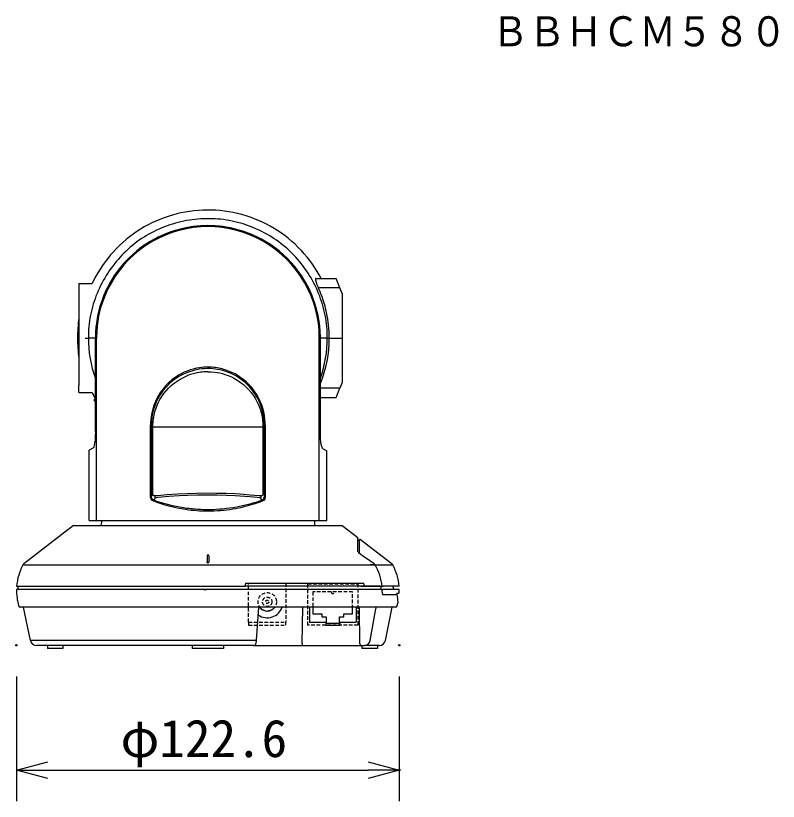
# Model space of a CAD drawing. Units: millimetres, scale not verified. Extents: x -63 to 63, y -57 to 58.
# Drawn here: x 13.7 to 62.6, y -1.2 to 49.2 of the extents above; entities that cross this region are included whole.
import ezdxf
from ezdxf.enums import TextEntityAlignment as Align

# ---------------------------------------------------------------- set-up
doc = ezdxf.new("R2010")
doc.units = ezdxf.units.MM
doc.header["$LTSCALE"] = 0.191002
doc.header["$PDMODE"] = 32
doc.header["$PDSIZE"] = 0.0955
doc.linetypes.add('DASHED1', pattern=[1.8, 1.2, -0.6])
doc.linetypes.add('LONG_DASHED2', pattern=[13, 12, -1])
for name, color, linetype in [('0-0_GAIKEI', 1, 'Continuous'), ('0-1_TOUROKU', 3, 'Continuous'), ('0-2_MOJI1', 2, 'Continuous')]:
    doc.layers.add(name, color=color, linetype=linetype)
doc.styles.add('ＭＳ ゴシック', font='')
doc.styles.get('ＭＳ ゴシック').set_extended_font_data('MS Gothic')

# ---------------------------------------------------------------- blocks, each defined once
blk = doc.blocks.new('_OPEN30')
at = {"layer": '0-2_MOJI1', "color": 7}
blk.add_line((0, 0), (-1, 0), dxfattribs=at)
blk.add_lwpolyline([(-1, 0.26795), (0, 0), (-1, -0.26795)], dxfattribs=at)

msp = doc.modelspace()

# ---------------------------------------------------------------- linework, layer by layer
at = {"layer": '0-0_GAIKEI'}
for p, q in [((32.9685, 32.3304), (33.3078, 32.33)), ((34.5099, 31.7304), (33.1275, 31.7304)), ((18.2002, 28.5104), (18.4068, 28.5104)), ((18.2002, 28.5104), (18.4068, 28.5104)), ((18.8524, 28.5104), (18.4068, 28.5104)), ((18.8524, 28.5104), (18.4068, 28.5104)), ((18.8524, 28.5104), (18.8535, 28.5104)), ((18.8524, 24.5925), (18.8524, 28.5104)), ((18.8535, 28.5104), (18.9189, 28.5104)), ((18.9189, 16.8104), (18.9189, 28.5104)), ((33.1905, 16.8104), (33.1905, 28.5104)), ((33.1905, 28.5104), (33.2559, 28.5104)), ((33.2559, 28.5104), (33.2569, 28.5104)), ((33.2559, 24.6904), (33.2559, 28.5104)), ((33.7025, 28.5104), (33.2569, 28.5104)), ((33.7025, 28.5104), (33.2569, 28.5104)), ((33.7025, 28.5104), (33.8278, 28.5104)), ((33.8278, 28.5104), (34.6547, 28.5104)), ((34.5099, 25.2904), (33.2569, 25.2904)), ((22.3802, 18.3003), (22.3802, 22.9304)), ((22.4344, 22.9303), (22.4351, 18.3704)), ((22.4344, 22.8303), (22.5316, 22.8303)), ((22.5316, 22.8303), (22.5317, 22.8549)), ((22.5316, 22.8304), (29.6744, 22.8315)), ((22.5338, 18.4852), (22.5316, 22.8303)), ((29.6751, 18.3717), (29.6744, 22.9315)), ((29.7291, 22.9304), (29.7291, 18.3003)), ((22.4346, 21.7467), (22.4147, 21.7467)), ((22.4351, 18.3704), (22.4806, 18.484)), ((22.4806, 18.484), (22.5339, 18.4852)), ((22.5339, 18.4811), (22.5337, 18.4852)), ((22.6057, 18.1264), (22.6825, 18.2641)), ((29.3845, 18.0856), (29.5023, 18.1267)), ((29.5023, 18.1267), (29.4268, 18.2653)), ((29.5765, 18.4862), (29.6298, 18.4863)), ((29.6298, 18.4863), (29.6751, 18.3717)), ((19.2307, 16.8104), (19.2247, 16.5104)), ((32.8787, 16.8104), (32.8847, 16.5104)), ((35.6547, 15.61), (35.7547, 15.5326)), ((35.7547, 14.7262), (35.7547, 15.5326)), ((26.0047, 14.5657), (26.0047, 14.157)), ((26.0047, 14.157), (26.0047, 14.1427)), ((26.1047, 14.5657), (26.1047, 14.157)), ((26.1047, 14.1427), (26.1047, 14.157)), ((14.2038, 13.9701), (37.9055, 13.9701)), ((36.771, 13.9701), (36.4548, 13.9701)), ((13.8947, 12.6104), (28.4465, 12.6104)), ((28.5589, 12.6104), (28.4465, 12.6104)), ((28.4577, 12.8104), (36.0426, 12.8104)), ((35.8753, 12.6104), (36.0612, 12.6104)), ((36.0612, 12.6104), (36.8138, 12.6104)), ((36.8138, 12.6104), (37.2218, 12.6104)), ((37.1462, 12.4104), (37.1462, 12.6104)), ((37.2325, 12.6104), (37.2218, 12.6104)), ((37.2325, 12.6104), (37.2701, 12.6104)), ((37.2701, 12.6104), (37.271, 12.6104)), ((38.3147, 12.6104), (37.271, 12.6104)), ((25.7763, 12.4104), (25.973, 12.4104)), ((37.2328, 12.4104), (37.1507, 12.4104)), ((37.2328, 12.4104), (37.2701, 12.4104)), ((37.2701, 12.4104), (37.271, 12.4104)), ((38.3147, 12.4104), (37.271, 12.4104)), ((37.2779, 12.0704), (38.1837, 12.0704)), ((31.8202, 11.2704), (14.2547, 11.2704)), ((29.1695, 9.1434), (29.3244, 11.2704)), ((37.8547, 11.2704), (31.8202, 11.2704)), ((32.0964, 8.9087), (32.1376, 11.2704)), ((32.5547, 11.2704), (32.5547, 10.3104)), ((32.7847, 11.2704), (32.7847, 10.8404)), ((35.5547, 11.2704), (35.5547, 10.3104)), ((35.7535, 11.1687), (35.7517, 11.2704)), ((35.793, 8.9087), (35.7535, 11.1687)), ((36.4414, 9.1308), (36.8151, 11.1505)), ((32.7847, 10.8404), (33.3568, 10.8404)), ((33.3568, 10.8404), (33.3568, 10.6404)), ((33.3568, 10.6404), (33.6247, 10.6404)), ((33.6247, 10.6404), (33.6247, 10.2404)), ((34.4847, 10.6404), (34.7526, 10.6404)), ((34.4847, 10.2404), (34.4847, 10.6404)), ((34.7526, 10.6404), (34.7526, 10.8404)), ((32.5547, 10.3104), (33.6047, 10.3104)), ((33.6047, 10.3104), (33.6047, 10.1104)), ((33.6047, 10.1104), (34.5047, 10.1104)), ((33.6247, 10.2404), (34.4847, 10.2404)), ((34.5047, 10.3104), (35.5547, 10.3104)), ((34.5047, 10.3104), (34.5047, 10.1104)), ((29.096, 9.1308), (14.6896, 9.1308)), ((15.7747, 8.8104), (15.7747, 8.6104)), ((25.0547, 8.8104), (25.0547, 8.6104)), ((32.0964, 8.9087), (32.0964, 8.8104)), ((35.9147, 8.8104), (35.9147, 8.6104))]:
    msp.add_line(p, q, dxfattribs=at)
at = {"layer": '0-0_GAIKEI', "color": 7}
for p, q in [((33.3076, 32.3304), (34.2727, 32.3304)), ((34.5099, 31.7304), (34.2727, 32.3304)), ((17.7947, 32.0104), (17.7947, 25.4794)), ((17.7947, 32.0104), (18.6372, 32.0104)), ((34.6547, 31.3644), (34.5099, 31.7304)), ((34.6547, 31.3644), (34.6547, 25.6564)), ((17.7947, 25.0104), (17.7947, 25.4794)), ((34.6547, 25.6564), (34.5099, 25.2904)), ((17.7947, 25.0104), (18.6372, 25.0104)), ((18.7583, 24.5541), (18.7589, 24.5544)), ((18.8524, 24.5544), (18.7589, 24.5544)), ((18.8524, 22.5117), (18.8524, 24.5925)), ((18.8524, 22.5117), (18.8535, 22.5117)), ((18.429, 21.2758), (18.429, 16.8704)), ((33.4047, 21.434), (33.6803, 21.2758)), ((33.6803, 16.8704), (33.6803, 21.2758)), ((18.489, 16.8104), (33.6203, 16.8104)), ((17.4547, 16.5104), (14.2597, 14.0375)), ((17.4547, 16.5104), (34.6547, 16.5104)), ((34.6547, 16.5104), (35.6547, 15.7364)), ((35.8192, 15.6091), (37.8497, 14.0375)), ((13.7947, 12.6104), (13.8947, 12.6104)), ((13.8947, 12.4104), (13.8947, 12.6104)), ((13.8947, 12.4104), (13.7947, 12.4104)), ((38.1835, 12.0704), (38.1372, 12.1435)), ((38.1835, 12.0704), (38.1372, 12.1435)), ((38.1901, 12.1731), (38.1913, 12.1811)), ((38.1901, 12.1731), (38.3079, 12.1752)), ((14.2547, 11.2704), (14.0288, 11.2704)), ((14.6896, 9.1308), (14.2547, 11.2704)), ((37.4198, 9.1308), (37.8547, 11.2704)), ((38.0806, 11.2704), (37.8547, 11.2704)), ((28.9847, 8.8104), (15.0815, 8.8104)), ((28.986, 8.8104), (32.0964, 8.8104)), ((32.0964, 8.8104), (35.893, 8.8104)), ((35.893, 8.8104), (36.0843, 8.8104)), ((37.0278, 8.8104), (36.0843, 8.8104))]:
    msp.add_line(p, q, dxfattribs=at)
at = {"layer": '0-0_GAIKEI', "linetype": 'DASHED1'}
for p, q in [((28.6547, 10.3104), (28.6547, 12.8104)), ((31.0547, 12.8104), (31.0547, 10.3104)), ((32.4547, 12.7704), (35.6547, 12.7704)), ((32.4547, 10.1104), (32.4547, 12.7704)), ((35.6547, 12.7704), (35.6547, 10.1104)), ((35.3247, 12.2404), (32.7847, 12.2404)), ((32.7847, 12.2404), (32.7847, 10.8404)), ((35.3247, 10.8404), (35.3247, 12.2404)), ((28.6547, 10.3104), (31.0547, 10.3104)), ((31.0547, 10.1104), (31.0547, 10.3104)), ((35.6547, 10.1104), (32.4547, 10.1104))]:
    msp.add_line(p, q, dxfattribs=at)
at = {"layer": '0-0_GAIKEI', "linetype": 'LONG_DASHED2'}
for p, q in [((28.6547, 12.8104), (31.0547, 12.8104)), ((32.7847, 10.8404), (33.3568, 10.8404)), ((33.3568, 10.8404), (33.3568, 10.6404)), ((33.3568, 10.6404), (33.6247, 10.6404)), ((33.6247, 10.6404), (33.6247, 10.2404)), ((34.4847, 10.6404), (34.7526, 10.6404)), ((34.4847, 10.2404), (34.4847, 10.6404)), ((34.7526, 10.8404), (35.3247, 10.8404)), ((34.7526, 10.6404), (34.7526, 10.8404)), ((33.6247, 10.2404), (34.4847, 10.2404))]:
    msp.add_line(p, q, dxfattribs=at)
at = {"layer": '0-0_GAIKEI', "color": 7}
for points in [[(24.056, 36.4592), (23.7843, 36.3864), (23.5152, 36.3046), (23.2491, 36.2138), (22.9862, 36.114), (22.727, 36.0053), (22.4716, 35.8878), (22.2205, 35.7616), (21.974, 35.6266), (21.7323, 35.483), (21.4958, 35.3308), (21.2649, 35.1701), (21.0397, 35.0011), (20.8204, 34.8243), (20.6072, 34.6397), (20.4004, 34.4478), (20.2001, 34.2488), (20.0065, 34.043), (19.8199, 33.8307), (19.6404, 33.6122), (19.4683, 33.3878), (19.3037, 33.1578), (19.1458, 32.9208), (19.0024, 32.6895), (18.8737, 32.4668), (18.7518, 32.2402), (18.6371, 32.0102)], [(33.3078, 32.33), (33.1867, 32.5515), (33.0589, 32.7692), (32.9084, 33.0079), (32.7501, 33.241), (32.5839, 33.4686), (32.4101, 33.6904), (32.2287, 33.9061), (32.04, 34.1154), (31.8441, 34.318), (31.6411, 34.5136), (31.4314, 34.702), (31.2152, 34.8831), (30.9928, 35.0566), (30.7646, 35.2225), (30.5308, 35.3805), (30.2918, 35.5304), (30.0478, 35.6722), (29.7993, 35.8056), (29.5463, 35.9305), (29.2894, 36.0467), (29.0288, 36.154), (28.7647, 36.2523), (28.4975, 36.3414), (28.2276, 36.4212), (27.9551, 36.4914), (27.6805, 36.552), (27.4039, 36.6026), (27.1259, 36.6434), (26.8465, 36.6745), (26.5663, 36.6958), (26.2855, 36.7074), (26.0044, 36.7094), (25.7233, 36.7018), (25.4426, 36.6847), (25.1626, 36.6583), (24.8836, 36.6224), (24.606, 36.5772), (24.33, 36.5228), (24.056, 36.4592)], [(33.2559, 24.6904), (34.2727, 24.6904), (34.5099, 25.2904)], [(33.4047, 21.434), (33.3947, 21.4426), (33.3846, 21.4566), (33.3647, 21.5), (33.3455, 21.5617), (33.319, 21.6832), (33.2961, 21.8323), (33.2728, 22.062), (33.2591, 22.3148), (33.2559, 22.5117), (33.2559, 24.6904)], [(18.8524, 22.5117), (18.8451, 22.2182), (18.8271, 21.968), (18.8028, 21.769), (18.7773, 21.628), (18.7539, 21.5393), (18.7294, 21.4834), (18.4591, 21.3278)]]:
    msp.add_lwpolyline(points, dxfattribs=at)
at = {"layer": '0-0_GAIKEI'}
for points in [[(23.7984, 35.815), (23.6238, 35.7593), (23.4506, 35.6996), (23.2788, 35.6357), (23.1084, 35.5677), (22.9395, 35.4956), (22.7724, 35.4193), (22.607, 35.3391), (22.4436, 35.2547), (22.2823, 35.1665), (22.1233, 35.0742), (21.9668, 34.9781), (21.8129, 34.8782), (21.6616, 34.7745), (21.513, 34.6672), (21.3671, 34.5561), (21.2239, 34.4415), (21.0836, 34.3234), (20.9461, 34.2018), (20.8115, 34.077), (20.6799, 33.949), (20.5513, 33.8178), (20.4259, 33.6837), (20.3035, 33.5466), (20.1844, 33.4066), (20.0686, 33.264), (19.9561, 33.1186), (19.847, 32.9707), (19.7413, 32.8203), (19.6392, 32.6675), (19.5407, 32.5123), (19.4457, 32.355), (19.3545, 32.1955), (19.267, 32.034), (19.1834, 31.8705), (19.1036, 31.7051), (19.0278, 31.538), (18.956, 31.3691), (18.8882, 31.1986), (18.8246, 31.0265)], [(30.5956, 34.6641), (30.4464, 34.7712), (30.2947, 34.8748), (30.1406, 34.9748), (29.9842, 35.0711), (29.8256, 35.1637), (29.6648, 35.2525), (29.502, 35.3374), (29.3373, 35.4184), (29.1708, 35.4955), (29.0025, 35.5687), (28.8326, 35.6377), (28.661, 35.7027), (28.4878, 35.7636), (28.3131, 35.8204), (28.137, 35.8729), (27.9597, 35.9211), (27.7813, 35.9648), (27.602, 36.0041), (27.422, 36.0389), (27.2413, 36.0692), (27.06, 36.095), (26.8781, 36.1163), (26.6957, 36.1332), (26.5129, 36.1457), (26.3299, 36.1537), (26.1468, 36.1574), (25.9635, 36.1567), (25.7804, 36.1517), (25.5974, 36.1423), (25.4146, 36.1286), (25.2322, 36.1107), (25.0503, 36.0884), (24.8689, 36.062), (24.6882, 36.0313), (24.5083, 35.9964), (24.3293, 35.9573), (24.1512, 35.914), (23.9742, 35.8666), (23.7984, 35.815)], [(33.7025, 28.5104), (33.7018, 28.6937), (33.6963, 28.8769), (33.6861, 29.0599), (33.6712, 29.2424), (33.6518, 29.4246), (33.6277, 29.6062), (33.5991, 29.7872), (33.5661, 29.9674), (33.5286, 30.1467), (33.4867, 30.3251), (33.4405, 30.5025), (33.3901, 30.6787), (33.3354, 30.8537), (33.2766, 31.0273), (33.2137, 31.1995), (33.1467, 31.3702), (33.0756, 31.5392), (33.0006, 31.7065), (32.9217, 31.8721), (32.8389, 32.0357), (32.7523, 32.1974), (32.6619, 32.357), (32.5678, 32.5144), (32.47, 32.6696), (32.3685, 32.8224), (32.2635, 32.9728), (32.1549, 33.1206), (32.0429, 33.2659), (31.9274, 33.4083), (31.8085, 33.548), (31.6862, 33.6848), (31.5607, 33.8185), (31.4319, 33.9491), (31.3, 34.0766), (31.165, 34.2008), (31.0269, 34.3217), (30.8859, 34.4392), (30.7421, 34.5534), (30.5956, 34.6641)], [(32.9685, 32.3304), (32.9573, 32.3277), (32.9489, 32.3194), (32.9435, 32.3054), (32.9415, 32.2733), (32.947, 32.2283), (32.9656, 32.1498), (32.9874, 32.0791)], [(18.8246, 31.0265), (18.7652, 30.853), (18.7101, 30.6782), (18.6593, 30.5021), (18.613, 30.3248), (18.5711, 30.1464), (18.5337, 29.9671), (18.501, 29.787), (18.473, 29.606), (18.4497, 29.4244), (18.4312, 29.2423), (18.4177, 29.0597), (18.409, 28.8768), (18.4054, 28.6937), (18.4068, 28.5104)], [(33.7025, 28.5104), (33.8278, 28.5104), (34.6547, 28.5104)], [(26.0538, 26.3515), (26.2594, 26.3456), (26.4897, 26.325), (26.6501, 26.302), (26.8161, 26.2703), (26.9798, 26.2308), (27.1397, 26.1841), (27.2969, 26.1301), (27.4527, 26.0681), (27.56, 26.0201), (27.7672, 25.9147), (27.9639, 25.7975), (28.1516, 25.6684), (28.3319, 25.5262), (28.5041, 25.3711), (28.6656, 25.2051), (28.8154, 25.0296), (28.9531, 24.8449), (29.0786, 24.6515), (29.1914, 24.4495), (29.291, 24.2395), (29.3768, 24.0215), (29.4146, 23.9091), (29.4487, 23.7945), (29.479, 23.6783), (29.5054, 23.561), (29.5276, 23.4434), (29.5457, 23.3257), (29.5596, 23.2083), (29.5695, 23.0911), (29.5754, 22.9737), (29.5775, 22.8315)], [(29.1767, 24.7628), (29.0783, 24.9205), (28.9722, 25.0728), (28.8585, 25.2193), (28.7376, 25.3598), (28.6098, 25.494), (28.4753, 25.6215), (28.3345, 25.7421), (28.1876, 25.8554), (28.0349, 25.9612), (27.8767, 26.0591), (27.7133, 26.1489), (27.545, 26.2303), (27.3722, 26.3029), (27.1952, 26.3666), (27.0147, 26.4211), (26.8313, 26.4664), (26.6455, 26.5022), (26.5519, 26.5165)], [(22.5316, 22.8549), (22.5333, 22.9734), (22.5392, 23.0923), (22.5493, 23.2114), (22.5635, 23.3304), (22.5818, 23.4489), (22.6042, 23.5662), (22.6304, 23.6821), (22.6605, 23.7964), (22.6943, 23.9095), (22.7324, 24.0223), (22.7747, 24.135), (22.821, 24.2464), (22.8709, 24.3556), (22.9796, 24.5647), (23.101, 24.7642), (23.235, 24.9549), (23.3813, 25.1361), (23.5394, 25.3071), (23.7089, 25.4676), (23.8891, 25.6168), (24.0791, 25.7538), (24.2773, 25.8776), (24.4839, 25.9885), (24.6993, 26.0862)], [(29.6743, 22.9315), (29.6684, 23.1349), (29.6513, 23.3377), (29.6229, 23.5389), (29.5834, 23.738), (29.5329, 23.9342), (29.4716, 24.1268), (29.3999, 24.3149), (29.318, 24.4981), (29.2262, 24.676), (29.1767, 24.7628)], [(29.5772, 22.8315), (29.5769, 20.4558), (29.5767, 19.7984), (29.5765, 19.1399), (29.5754, 18.7041), (29.5767, 18.4862)], [(22.6057, 18.1264), (22.5622, 18.1467), (22.5233, 18.1754), (22.49, 18.2113), (22.4633, 18.2533), (22.4446, 18.3006), (22.4356, 18.3524), (22.4351, 18.3704)], [(22.6355, 18.3905), (22.5929, 18.4056), (22.5596, 18.4316), (22.5407, 18.4594), (22.5339, 18.4811)], [(22.8207, 18.4038), (22.7134, 18.393), (22.6355, 18.3904)], [(29.4269, 18.2652), (29.3593, 18.2761), (29.2149, 18.2908), (28.7337, 18.3349), (28.0979, 18.382), (27.8032, 18.3995), (27.2243, 18.4254), (26.6184, 18.4416), (25.9995, 18.4466), (25.382, 18.4396), (24.7803, 18.4214), (24.2077, 18.3936), (23.5493, 18.3484), (22.863, 18.2867), (22.7564, 18.2758), (22.6825, 18.264)], [(27.8291, 18.5185), (27.233, 18.5447), (26.6134, 18.5606), (25.9041, 18.5649), (25.3218, 18.5572), (24.699, 18.5377), (24.102, 18.5078), (23.4357, 18.4604), (22.8207, 18.4038)], [(29.4739, 18.3914), (29.3984, 18.394), (29.3208, 18.4016), (28.7725, 18.4531), (28.1278, 18.5011), (27.8291, 18.5185)], [(29.5767, 18.4862), (29.572, 18.4666), (29.5531, 18.4358), (29.5202, 18.4087), (29.4834, 18.3937), (29.4739, 18.3916)], [(35.9547, 14.5614), (35.8546, 14.6364), (35.7649, 14.716), (35.7126, 14.7715), (35.6769, 14.8186), (35.6625, 14.8442), (35.6555, 14.8648), (35.6547, 14.8732), (35.6547, 15.7364)], [(35.7547, 14.7262), (35.7547, 14.7276), (35.7547, 15.5775)], [(26.0547, 14.0987), (26.0294, 14.1048), (26.0112, 14.1209), (26.0047, 14.1427)], [(26.0547, 14.0987), (26.0809, 14.1053), (26.0992, 14.1227), (26.1047, 14.1427)], [(37.1112, 12.6104), (31.8845, 12.6104), (28.4879, 12.6104)], [(37.9111, 12.5504), (37.9145, 12.5898), (37.9194, 12.6057), (37.922, 12.6092), (37.924, 12.6104), (37.9246, 12.6104)], [(37.9111, 12.5504), (37.9145, 12.5898), (37.9194, 12.6057), (37.922, 12.6092), (37.924, 12.6104), (37.9246, 12.6104)], [(37.2218, 12.4104), (31.9324, 12.4104), (13.8947, 12.4104)], [(37.2175, 12.2304), (37.2206, 12.1624), (37.2319, 12.1168), (37.2473, 12.0879), (37.2635, 12.074), (37.2779, 12.0704)], [(37.9111, 12.5504), (37.9111, 12.4704), (37.9145, 12.4311), (37.9194, 12.4152), (37.922, 12.4116), (37.924, 12.4105), (37.9246, 12.4104)], [(37.9111, 12.5504), (37.9111, 12.4704), (37.9145, 12.4311), (37.9194, 12.4152), (37.922, 12.4116), (37.924, 12.4105), (37.9246, 12.4104)], [(34.7526, 10.8404), (35.3247, 10.8404), (35.3247, 11.2704)], [(28.9847, 8.8104), (29.0279, 8.8182), (29.0653, 8.8396), (29.0953, 8.8712), (29.1197, 8.9132), (29.1423, 8.976), (29.1611, 9.0666), (29.1695, 9.1434)], [(16.7747, 8.8104), (16.7747, 8.6104), (15.7747, 8.6104)], [(27.0547, 8.8104), (27.0547, 8.6104), (25.0547, 8.6104)], [(36.9147, 8.8104), (36.9147, 8.6104), (35.9147, 8.6104)]]:
    msp.add_lwpolyline(points, dxfattribs=at)
at = {"layer": '0-0_GAIKEI', "linetype": 'DASHED1'}
msp.add_lwpolyline([(28.6547, 10.3104), (28.6547, 10.1104), (31.0547, 10.1104)], dxfattribs=at)
for radius in [0.59, 0.3, 0.105]:
    msp.add_circle((29.8547, 11.6104), radius, dxfattribs=at)
at = {"layer": '0-0_GAIKEI'}
for centre, radius, start, end in [((26.0547, 28.5104), 7.2023, 90, 180.00001), ((26.0547, 28.5104), 7.2012, 0, 180.00001), ((26.0547, 28.5104), 7.1358, 359.99999, 180.00003), ((26.0547, 28.5104), 7.2023, 0, 90), ((36.3486, 33.2308), 3.5531, 198.91364, 204.97553), ((27.2807, 28.5104), 9.572, 172.3152, 180.00001), ((27.2807, 28.5104), 9.572, 180.00001, 187.6848), ((26.0545, 22.9306), 3.6203, 104.48619, 148.13669), ((26.058, 22.9985), 3.65, 98.39046, 124.4187), ((26.0186, 22.8919), 3.456, 100.92983, 112.44132), ((26.0543, 22.9485), 3.6027, 82.06036, 104.55434), ((26.0539, 22.7077), 3.6436, 93.99004, 100.92607), ((26.0547, 23.012), 3.6361, 90.00043, 98.37065), ((26.056, 22.7204), 3.6312, 90.03398, 94.03656), ((26.0547, 23.0127), 3.6353, 85.63824, 90.0002), ((26.0542, 23.0086), 3.6395, 72.17018, 85.63503), ((26.0441, 22.9838), 3.6663, 43.92603, 72.13855), ((26.0925, 22.9531), 3.7072, 124.46169, 158.6495), ((25.9973, 22.9404), 3.7303, 11.80485, 43.90742), ((26.0621, 22.9288), 3.6279, 148.17687, 179.97622), ((26.1391, 22.9311), 3.7588, 158.59605, 180.00962), ((25.966, 22.9306), 3.7631, 359.99792, 11.85427), ((22.5999, 18.3003), 0.2196, 179.98913, 248.73347), ((26.0556, 27.8186), 10.2879, 250.40748, 261.26132), ((29.4152, 18.3716), 0.2599, 289.58216, 0.01684), ((29.5095, 18.3003), 0.2196, 291.26658, 0.01085), ((26.052, 27.1775), 9.7445, 248.74985, 261.58408), ((26.0536, 27.813), 10.2821, 261.26748, 266.26042), ((26.0531, 27.8157), 10.2848, 270.51376, 280.3317), ((26.0549, 27.1896), 9.7569, 272.44415, 281.77097), ((26.052, 27.8165), 10.2857, 280.337, 288.90494), ((26.0584, 27.174), 9.7408, 281.76966, 291.25176), ((26.0546, 27.1917), 9.759, 261.58102, 270.00034), ((26.0537, 27.8108), 10.2798, 266.25879, 270.51037), ((26.0547, 27.1933), 9.7606, 270.00007, 272.44488), ((35.7947, 15.5775), 0.04, 54.83904, 177.42132), ((26.0547, 14.5657), 0.05, 90, 179.99308), ((26.0547, 14.5657), 0.05, 0.00418, 90), ((-41.6387, -97.9955), 136.7106, 55.03384, 55.4188), ((36.5921, 13.8681), 0.2059, 29.69236, 55.36125), ((33.5373, 12.1425), 3.7142, 7.23748, 29.47367), ((38.1759, 12.166), 9.7395, 176.20615, 177.38458), ((30.1476, 12.162), 5.9306, 4.33624, 6.27687), ((33.3958, 12.4104), 3.826, 357.30334, 359.9999), ((29.8547, 11.6104), 1.02, 236.21339, 340.52873), ((29.8547, 11.6104), 0.59, 215.18207, 324.831), ((36.4166, 11.2308), 0.4063, 348.60855, 5.59941), ((35.893, 8.9104), 0.1, 181, 270)]:
    msp.add_arc(centre, radius, start, end, dxfattribs=at)
at = {"layer": '0-0_GAIKEI', "color": 7}
for centre, radius, start, end in [((26.2158, 28.6489), 8.4068, 205.64412, 208.85036), ((26.0548, 28.5105), 8.3001, 208.46787, 209.80262), ((18.489, 21.2758), 0.06, 119.9205, 180.0002), ((18.489, 21.2758), 0.06, 119.9205, 180.0002), ((18.489, 16.8705), 0.06, 180.02359, 269.9801), ((33.6203, 16.8705), 0.06, 270.02374, 359.98025), ((33.6204, 16.8704), 0.06, 314.97932, 0.01213), ((17.7688, 12.1559), 4, 153.028, 173.47458), ((14.3821, 13.8794), 0.2, 127.73975, 153.0279), ((37.7273, 13.8794), 0.2, 26.97217, 52.26019), ((34.3406, 12.1559), 4, 6.52543, 26.972), ((17.9947, 12.4104), 4.2, 179.99999, 194.69411), ((38.1511, 12.1836), 0.0403, 268.78526, 344.98153), ((38.1511, 12.1836), 0.0403, 268.78456, 344.96079), ((34.1147, 12.4104), 4.2, 356.84151, 0), ((34.1147, 12.4104), 4.2, 345.30589, 348.82834), ((29.3574, 10.8721), 8.9072, 4.66599, 7.73166), ((14.0288, 11.3704), 0.1, 194.69411, 270), ((38.0806, 11.3704), 0.1, 270, 345.30589), ((15.0815, 9.2104), 0.4, 191.48899, 270), ((37.0278, 9.2104), 0.4, 270, 348.51102)]:
    msp.add_arc(centre, radius, start, end, dxfattribs=at)
at = {"layer": '0-0_GAIKEI', "linetype": 'DASHED1'}
msp.add_arc((34.0547, 12.2404), 0.1, 179.99927, 0.00267, dxfattribs=at)
at = {"layer": '0-0_GAIKEI'}
for centre, major_axis, ratio, start_param, end_param in [((23.624, 28.8602), (10.1712, -0.9738), 0.841302, 0.0727002, 0.4530981), ((25.4682, 27.4532), (5.7154, -4.7525), 0.873121, 3.7485642, 4.1272931), ((27.1921, 27.6963), (-3.9729, -5.8093), 0.887892, 1.8548845, 2.2365847), ((23.6236, 28.1608), (10.1717, 0.9736), 0.841283, 5.866663, 6.2105117), ((22.7612, 18.3905), (0.0192, -0.1723), 0.7211, 4.633162, 5.4533439), ((29.3482, 18.3915), (-0.0191, -0.1719), 0.721991, 0.8302416, 1.6504439), ((29.0698, 9.1507), (0.0997, -0.0073), 0.18686, 4.9920373, 6.2831502), ((36.0842, 9.2105), (0, -0.4), 0.911208, 6.282897, 7.6531191)]:
    msp.add_ellipse(centre, major_axis=major_axis, ratio=ratio, start_param=start_param, end_param=end_param, dxfattribs=at)
at = {"layer": '0-1_TOUROKU'}
for p, q in [((13.7947, 6.8312), (13.7947, -1.1688)), ((38.3147, 6.8312), (38.3147, -1.1688)), ((15.7947, 0.8312), (36.3147, 0.8312))]:
    msp.add_line(p, q, dxfattribs=at)
at = {"layer": '0-2_MOJI1', "color": 7}
for p in [(13.7947, 8.8312), (38.3147, 8.8312), (38.3147, 0.8312)]:
    msp.add_point(p, dxfattribs=at)

# ---------------------------------------------------------------- block references
at = {"layer": '0-1_TOUROKU', "xscale": 2, "yscale": 2, "rotation": 180}
msp.add_blockref('_OPEN30', (13.7947, 0.8312), dxfattribs=at)
at = {"layer": '0-1_TOUROKU', "xscale": 2, "yscale": 2}
msp.add_blockref('_OPEN30', (38.3147, 0.8312), dxfattribs=at)

# ---------------------------------------------------------------- texts
at = {"layer": '0-1_TOUROKU', "color": 1, "style": 'ＭＳ ゴシック', "width": 0.9}
msp.add_text('ＢＢＨＣＭ５８０', height=1.924, dxfattribs=at).set_placement((44.23, 46.6228), align=Align.BOTTOM_LEFT)
at = {"layer": '0-1_TOUROKU', "style": 'ＭＳ ゴシック'}
msp.add_text('φ122.6', height=2.406, dxfattribs=at).set_placement((20.4608, 0.9408), align=Align.BOTTOM_LEFT)

doc.saveas('drawing.dxf')
